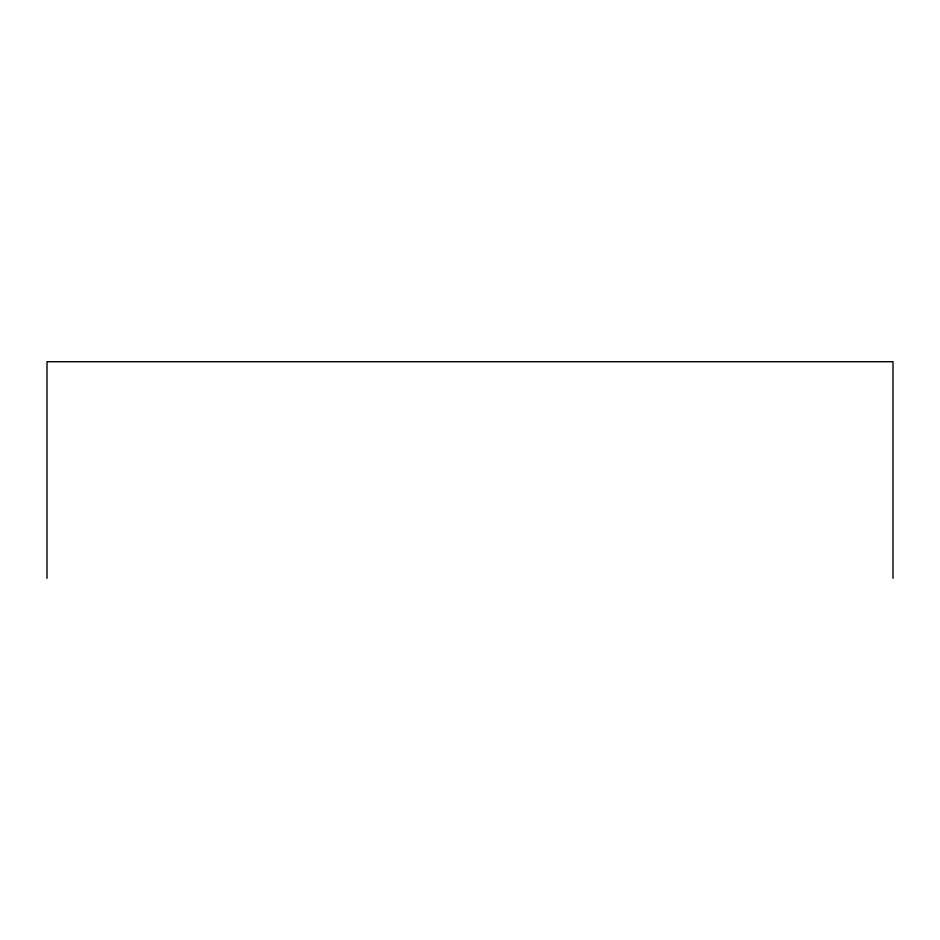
<?xml version="1.0" encoding="UTF-8"?>
<svg xmlns="http://www.w3.org/2000/svg" width="940" height="940" viewBox="0 0 940 940"><rect width="100%" height="100%" fill="white"/><g stroke="black" fill="none" stroke-linecap="round" stroke-linejoin="round"><path stroke-width="1.41" d="M893 578.288L893 361.712L47 361.712L47 578.288"/></g></svg>
